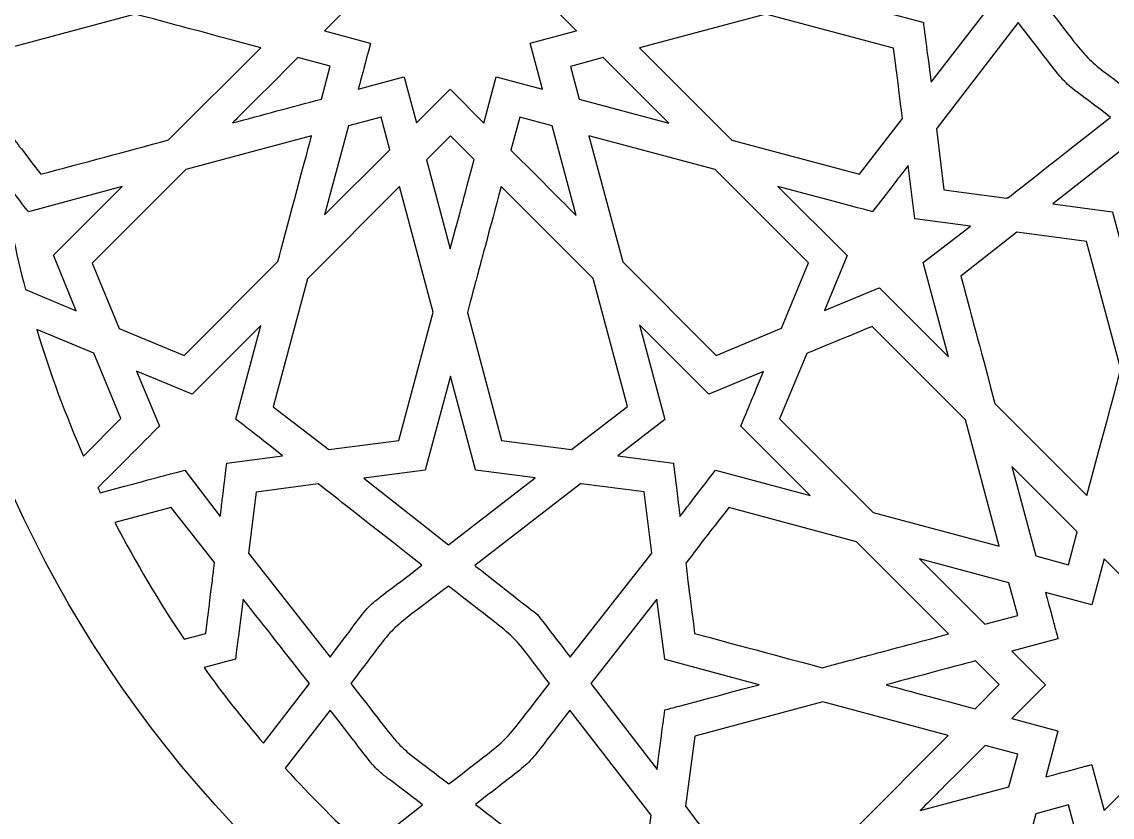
# Model space of a CAD drawing. Header units: millimetres. Extents: x -69 to 66, y -50 to 50.
# Drawn here: x -45.59 to -1.04, y -33.43 to -0.94 of the extents above; entities that cross this region are included whole.
import ezdxf

# ---------------------------------------------------------------- set-up
doc = ezdxf.new("R2010")
doc.units = ezdxf.units.MM
doc.header["$MEASUREMENT"] = 0
doc.layers.add('layer 1', color=7, linetype='Continuous')

msp = doc.modelspace()

# ---------------------------------------------------------------- linework, layer by layer
at = {"layer": 'layer 1', "color": 250}
for points, knots in [([(36.2073, 34.5736), (26.9399, 44.2997), (13.8345, 50.2377), (-0.556, 50.0789), (-0.556, 50.0789), (-47.7627, 49.5589), (-68.7847, -11.4053), (-29.581, -40.2291), (-29.581, -40.2291), (-20.2448, -47.092), (-8.8699, -50.487), (2.8152, -49.8401), (2.8152, -49.8401), (44.4592, -47.5316), (66.2213, 3.0847), (36.2073, 34.5736)], [0, 0, 0, 0, 0.2, 0.2, 0.2, 0.2, 0.4, 0.4, 0.4, 0.4, 0.6, 0.6, 0.6, 0.6, 1, 1, 1, 1]), ([(-31.8451, -3.6929), (-31.7687, -3.4085), (-31.833, -3.6481), (-31.3445, -1.826), (-31.3445, -1.826), (-31.3445, -1.826), (-31.3643, -1.8207), (-31.3643, -1.8207), (-31.3643, -1.8207), (-31.3643, -1.8207), (-31.3618, -1.8115), (-31.3618, -1.8115), (-31.3618, -1.8115), (-31.3618, -1.8115), (-31.362, -1.8115), (-31.362, -1.8115), (-31.362, -1.8115), (-31.362, -1.8115), (-31.3618, -1.8112), (-31.3618, -1.8112), (-31.3618, -1.8112), (-31.3618, -1.8112), (-33.2247, -1.3123), (-33.2247, -1.3123), (-33.2247, -1.3123), (-31.937, -0.025), (-32.237, -0.3249), (-31.8505, 0.0617), (-31.8505, 0.0617), (-31.8505, 0.0617), (-33.2322, 1.4436), (-33.2322, 1.4436), (-33.2322, 1.4436), (-33.2322, 1.4436), (-31.3445, 1.9495), (-31.3445, 1.9495), (-31.3445, 1.9495), (-31.3445, 1.9495), (-31.8505, 3.8372), (-31.8505, 3.8372), (-31.8505, 3.8372), (-31.8505, 3.8372), (-29.9626, 3.3316), (-29.9626, 3.3316), (-29.9626, 3.3316), (-29.9626, 3.3316), (-29.4575, 5.2169), (-29.4575, 5.2169), (-29.4575, 5.2169), (-29.4575, 5.2169), (-28.0925, 3.8516), (-28.0925, 3.8516), (-28.0925, 3.8516), (-28.0925, 3.8516), (-28.0921, 3.8516), (-28.0921, 3.8516), (-28.0921, 3.8516), (-28.0921, 3.8516), (-28.0907, 3.853), (-28.0907, 3.853), (-28.0907, 3.853), (-28.0907, 3.853), (-28.0755, 3.8372), (-28.0755, 3.8372), (-28.0755, 3.8372), (-28.0755, 3.8372), (-26.7036, 5.2088), (-26.7036, 5.2088), (-26.7036, 5.2088), (-26.585, 4.7646), (-26.6897, 5.1555), (-26.2045, 3.3458), (-26.2045, 3.3458), (-26.2045, 3.3458), (-26.1922, 3.3493), (-26.1922, 3.3493), (-26.1922, 3.3493), (-26.1922, 3.3493), (-26.1874, 3.3313), (-26.1874, 3.3313), (-26.1874, 3.3313), (-26.1874, 3.3313), (-24.3228, 3.8308), (-24.3228, 3.8308), (-24.3228, 3.8308), (-24.3228, 3.8308), (-24.823, 1.9639), (-24.823, 1.9639), (-24.823, 1.9639), (-24.823, 1.9639), (-24.8032, 1.9586), (-24.8032, 1.9586), (-24.8032, 1.9586), (-24.8032, 1.9586), (-24.8056, 1.9498), (-24.8056, 1.9498), (-24.8056, 1.9498), (-24.8056, 1.9498), (-22.9428, 1.4503), (-22.9428, 1.4503), (-22.9428, 1.4503), (-22.9428, 1.4503), (-24.317, 0.0762), (-24.317, 0.0762), (-24.317, 0.0762), (-24.317, 0.0762), (-24.317, 0.0759), (-24.317, 0.0759), (-24.317, 0.0759), (-24.317, 0.0759), (-22.9353, -1.3056), (-22.9353, -1.3056), (-22.9353, -1.3056), (-22.9353, -1.3056), (-22.9357, -1.3056), (-22.9357, -1.3056), (-22.9357, -1.3056), (-22.9357, -1.3056), (-22.9357, -1.3056), (-22.9357, -1.3056), (-22.9357, -1.3056), (-22.9357, -1.3056), (-24.823, -1.8112), (-24.823, -1.8112), (-24.823, -1.8112), (-24.823, -1.8112), (-24.317, -3.6989), (-24.317, -3.6989), (-24.317, -3.6989), (-24.317, -3.6989), (-26.2045, -3.193), (-26.2045, -3.193), (-26.2045, -3.193), (-26.2045, -3.193), (-26.71, -5.0786), (-26.71, -5.0786), (-26.71, -5.0786), (-26.71, -5.0786), (-28.0749, -3.7133), (-28.0749, -3.7133), (-28.0749, -3.7133), (-28.0749, -3.7133), (-28.0767, -3.7147), (-28.0767, -3.7147), (-28.0767, -3.7147), (-28.0767, -3.7147), (-28.0921, -3.6992), (-28.0921, -3.6992), (-28.0921, -3.6992), (-28.0921, -3.6992), (-29.4635, -5.0705), (-29.4635, -5.0705), (-29.4635, -5.0705), (-29.4635, -5.0705), (-29.963, -3.2078), (-29.963, -3.2078), (-29.963, -3.2078), (-29.963, -3.2078), (-29.9752, -3.2113), (-29.9752, -3.2113), (-29.9752, -3.2113), (-29.9752, -3.2113), (-29.98, -3.193), (-29.98, -3.193), (-29.98, -3.193), (-29.98, -3.193), (-31.8451, -3.6929), (-31.8451, -3.6929)], [0, 0, 0, 0, 0.0232558, 0.0232558, 0.0232558, 0.0232558, 0.0465116, 0.0465116, 0.0465116, 0.0465116, 0.0697674, 0.0697674, 0.0697674, 0.0697674, 0.0930233, 0.0930233, 0.0930233, 0.0930233, 0.1162791, 0.1162791, 0.1162791, 0.1162791, 0.1395349, 0.1395349, 0.1395349, 0.1395349, 0.1627907, 0.1627907, 0.1627907, 0.1627907, 0.1860465, 0.1860465, 0.1860465, 0.1860465, 0.2093023, 0.2093023, 0.2093023, 0.2093023, 0.2325581, 0.2325581, 0.2325581, 0.2325581, 0.255814, 0.255814, 0.255814, 0.255814, 0.2790698, 0.2790698, 0.2790698, 0.2790698, 0.3023256, 0.3023256, 0.3023256, 0.3023256, 0.3255814, 0.3255814, 0.3255814, 0.3255814, 0.3488372, 0.3488372, 0.3488372, 0.3488372, 0.372093, 0.372093, 0.372093, 0.372093, 0.3953488, 0.3953488, 0.3953488, 0.3953488, 0.4186047, 0.4186047, 0.4186047, 0.4186047, 0.4418605, 0.4418605, 0.4418605, 0.4418605, 0.4651163, 0.4651163, 0.4651163, 0.4651163, 0.4883721, 0.4883721, 0.4883721, 0.4883721, 0.5116279, 0.5116279, 0.5116279, 0.5116279, 0.5348837, 0.5348837, 0.5348837, 0.5348837, 0.5581395, 0.5581395, 0.5581395, 0.5581395, 0.5813953, 0.5813953, 0.5813953, 0.5813953, 0.6046512, 0.6046512, 0.6046512, 0.6046512, 0.627907, 0.627907, 0.627907, 0.627907, 0.6511628, 0.6511628, 0.6511628, 0.6511628, 0.6744186, 0.6744186, 0.6744186, 0.6744186, 0.6976744, 0.6976744, 0.6976744, 0.6976744, 0.7209302, 0.7209302, 0.7209302, 0.7209302, 0.744186, 0.744186, 0.744186, 0.744186, 0.7674419, 0.7674419, 0.7674419, 0.7674419, 0.7906977, 0.7906977, 0.7906977, 0.7906977, 0.8139535, 0.8139535, 0.8139535, 0.8139535, 0.8372093, 0.8372093, 0.8372093, 0.8372093, 0.8604651, 0.8604651, 0.8604651, 0.8604651, 0.8837209, 0.8837209, 0.8837209, 0.8837209, 0.9069767, 0.9069767, 0.9069767, 0.9069767, 0.9302326, 0.9302326, 0.9302326, 0.9302326, 0.9534884, 0.9534884, 0.9534884, 0.9534884, 1, 1, 1, 1]), ([(4.0718, 0.1087), (1.8538, -2.7157), (2.7901, -1.7791), (-0.0342, -3.9973), (-0.0342, -3.9973), (-0.0342, -3.9973), (-0.0349, -3.997), (-0.0349, -3.997), (-0.0349, -3.997), (-0.0349, -3.997), (-0.0349, -3.9973), (-0.0349, -3.9973), (-0.0349, -3.9973), (-2.4963, -2.0966), (-1.5801, -3.0328), (-4.0467, 0.1087), (-4.0467, 0.1087), (-1.9311, 2.8487), (-2.8406, 1.941), (-0.0589, 4.0887), (-0.0589, 4.0887), (3.1888, 1.5388), (2.292, 2.4134), (4.0718, 0.1087)], [0, 0, 0, 0, 0.1428571, 0.1428571, 0.1428571, 0.1428571, 0.2857143, 0.2857143, 0.2857143, 0.2857143, 0.4285714, 0.4285714, 0.4285714, 0.4285714, 0.5714286, 0.5714286, 0.5714286, 0.5714286, 0.7142857, 0.7142857, 0.7142857, 0.7142857, 1, 1, 1, 1]), ([(-12.6086, 0.0667), (-10.2549, 0.6974), (-11.2843, 0.4216), (-8.7577, 1.0986), (-8.7577, 1.0986), (-8.6868, 1.6743), (-8.7429, 1.2386), (-8.4388, 3.55), (-8.4388, 3.55), (-8.4388, 3.55), (-5.7309, 0.1016), (-5.7309, 0.1016), (-5.7309, 0.1016), (-5.7309, 0.1016), (-8.4409, -3.4082), (-8.4409, -3.4082), (-8.4409, -3.4082), (-8.745, -1.1007), (-8.6886, -1.5367), (-8.7577, -0.9747), (-8.7577, -0.9747), (-8.7577, -0.9747), (-8.7775, -0.9694), (-8.7775, -0.9694), (-8.7775, -0.9694), (-8.7775, -0.9694), (-8.7785, -0.9595), (-8.7785, -0.9595), (-8.7785, -0.9595), (-8.7785, -0.9595), (-12.6086, 0.0667), (-12.6086, 0.0667)], [0, 0, 0, 0, 0.1111111, 0.1111111, 0.1111111, 0.1111111, 0.2222222, 0.2222222, 0.2222222, 0.2222222, 0.3333333, 0.3333333, 0.3333333, 0.3333333, 0.4444444, 0.4444444, 0.4444444, 0.4444444, 0.5555556, 0.5555556, 0.5555556, 0.5555556, 0.6666667, 0.6666667, 0.6666667, 0.6666667, 0.7777778, 0.7777778, 0.7777778, 0.7777778, 1, 1, 1, 1]), ([(-40.9566, -0.6262), (-38.5676, -1.2661), (-39.6435, -0.9779), (-35.8244, -2.0013), (-35.8244, -2.0013), (-35.8244, -2.0013), (-39.5917, -5.769), (-39.5917, -5.769), (-39.5917, -5.769), (-41.3465, -6.2389), (-43.0571, -6.6975), (-44.8131, -7.1677), (-44.8131, -7.1677), (-45.9652, -5.6755), (-45.565, -6.1951), (-46.5647, -4.8923), (-46.5647, -4.8923), (-46.5647, -4.8923), (-46.1877, -2.0278), (-46.1877, -2.0278), (-46.1877, -2.0278), (-46.1877, -2.0278), (-40.9566, -0.6262), (-40.9566, -0.6262)], [0, 0, 0, 0, 0.1428571, 0.1428571, 0.1428571, 0.1428571, 0.2857143, 0.2857143, 0.2857143, 0.2857143, 0.4285714, 0.4285714, 0.4285714, 0.4285714, 0.5714286, 0.5714286, 0.5714286, 0.5714286, 0.7142857, 0.7142857, 0.7142857, 0.7142857, 1, 1, 1, 1]), ([(-15.1938, -0.6262), (-15.1938, -0.6262), (-9.9787, -2.0235), (-9.9787, -2.0235), (-9.9787, -2.0235), (-9.767, -3.6322), (-9.8503, -2.9778), (-9.6143, -4.893), (-9.6143, -4.893), (-9.6143, -4.893), (-11.3619, -7.1706), (-11.3619, -7.1706), (-11.3619, -7.1706), (-11.3619, -7.1706), (-16.589, -5.77), (-16.589, -5.77), (-16.589, -5.77), (-16.589, -5.77), (-20.3513, -2.0077), (-20.3513, -2.0077), (-20.3513, -2.0077), (-20.3513, -2.0077), (-15.1938, -0.6262), (-15.1938, -0.6262)], [0, 0, 0, 0, 0.1428571, 0.1428571, 0.1428571, 0.1428571, 0.2857143, 0.2857143, 0.2857143, 0.2857143, 0.4285714, 0.4285714, 0.4285714, 0.4285714, 0.5714286, 0.5714286, 0.5714286, 0.5714286, 0.7142857, 0.7142857, 0.7142857, 0.7142857, 1, 1, 1, 1]), ([(-7.9177, -7.8038), (-7.9177, -7.8038), (-8.224, -5.3146), (-8.224, -5.3146), (-8.224, -5.3146), (-8.224, -5.3146), (-8.1943, -5.279), (-8.1943, -5.279), (-8.1943, -5.279), (-8.1943, -5.279), (-8.1964, -5.2659), (-8.1964, -5.2659), (-8.1964, -5.2659), (-8.1964, -5.2659), (-4.8846, -0.9761), (-4.8846, -0.9761), (-4.8846, -0.9761), (-2.4493, -4.0778), (-3.5303, -2.9767), (-1.1127, -4.8436), (-1.1127, -4.8436), (-1.7667, -5.3573), (-4.759, -7.7071), (-5.3051, -8.1358), (-5.3051, -8.1358), (-5.3054, -8.1358), (-5.3308, -8.1322), (-5.3308, -8.1322), (-5.3308, -8.1322), (-5.3308, -8.1322), (-5.3442, -8.1425), (-5.3442, -8.1425), (-5.3442, -8.1425), (-5.3442, -8.1425), (-7.9177, -7.8038), (-7.9177, -7.8038)], [0, 0, 0, 0, 0.1, 0.1, 0.1, 0.1, 0.2, 0.2, 0.2, 0.2, 0.3, 0.3, 0.3, 0.3, 0.4, 0.4, 0.4, 0.4, 0.5, 0.5, 0.5, 0.5, 0.6, 0.6, 0.6, 0.6, 0.7, 0.7, 0.7, 0.7, 0.8, 0.8, 0.8, 0.8, 1, 1, 1, 1]), ([(-34.3169, -2.4049), (-34.3169, -2.4049), (-32.9917, -2.7601), (-32.9917, -2.7601), (-32.9917, -2.7601), (-32.9917, -2.7601), (-33.3496, -4.0964), (-33.3496, -4.0964), (-33.3496, -4.0964), (-34.595, -4.4302), (-35.736, -4.7357), (-36.9817, -5.0698), (-36.9817, -5.0698), (-36.5387, -4.626), (-37.0275, -5.1149), (-34.3169, -2.4049)], [0, 0, 0, 0, 0.2, 0.2, 0.2, 0.2, 0.4, 0.4, 0.4, 0.4, 0.6, 0.6, 0.6, 0.6, 1, 1, 1, 1]), ([(-23.1783, -2.7654), (-23.1783, -2.7654), (-21.8357, -2.4056), (-21.8357, -2.4056), (-21.8357, -2.4056), (-21.8357, -2.4056), (-19.16, -5.0807), (-19.16, -5.0807), (-19.16, -5.0807), (-19.16, -5.0807), (-22.8209, -4.1003), (-22.8209, -4.1003), (-22.8209, -4.1003), (-22.8209, -4.1003), (-23.1783, -2.7654), (-23.1783, -2.7654)], [0, 0, 0, 0, 0.2, 0.2, 0.2, 0.2, 0.4, 0.4, 0.4, 0.4, 0.6, 0.6, 0.6, 0.6, 1, 1, 1, 1]), ([(-30.5591, -6.1658), (-30.5591, -6.1658), (-33.2206, -8.8272), (-33.2206, -8.8272), (-33.2206, -8.8272), (-33.2206, -8.8272), (-32.2476, -5.1954), (-32.2476, -5.1954), (-32.2476, -5.1954), (-32.2476, -5.1954), (-30.9146, -4.8383), (-30.9146, -4.8383), (-30.9146, -4.8383), (-30.9146, -4.8383), (-30.5591, -6.1658), (-30.5591, -6.1658)], [0, 0, 0, 0, 0.2, 0.2, 0.2, 0.2, 0.4, 0.4, 0.4, 0.4, 0.6, 0.6, 0.6, 0.6, 1, 1, 1, 1]), ([(-22.9363, -8.8522), (-24.0742, -7.7145), (-23.4976, -8.291), (-25.6084, -6.18), (-25.6084, -6.18), (-25.6084, -6.18), (-25.2479, -4.8348), (-25.2479, -4.8348), (-25.2479, -4.8348), (-25.2479, -4.8348), (-23.9174, -5.1915), (-23.9174, -5.1915), (-23.9174, -5.1915), (-23.9174, -5.1915), (-22.9363, -8.8522), (-22.9363, -8.8522)], [0, 0, 0, 0, 0.2, 0.2, 0.2, 0.2, 0.4, 0.4, 0.4, 0.4, 0.6, 0.6, 0.6, 0.6, 1, 1, 1, 1]), ([(-38.8869, -6.9741), (-38.8869, -6.9741), (-33.7522, -5.5986), (-33.7522, -5.5986), (-33.7522, -5.5986), (-34.056, -6.7324), (-34.8222, -9.5917), (-35.1287, -10.735), (-35.1287, -10.735), (-35.1287, -10.735), (-38.9582, -14.5648), (-38.9582, -14.5648), (-38.9582, -14.5648), (-38.9582, -14.5648), (-41.6143, -13.4648), (-41.6143, -13.4648), (-41.6143, -13.4648), (-41.6143, -13.4648), (-42.7163, -10.8038), (-42.7163, -10.8038), (-42.7163, -10.8038), (-42.7163, -10.8038), (-38.8869, -6.9741), (-38.8869, -6.9741)], [0, 0, 0, 0, 0.1428571, 0.1428571, 0.1428571, 0.1428571, 0.2857143, 0.2857143, 0.2857143, 0.2857143, 0.4285714, 0.4285714, 0.4285714, 0.4285714, 0.5714286, 0.5714286, 0.5714286, 0.5714286, 0.7142857, 0.7142857, 0.7142857, 0.7142857, 1, 1, 1, 1]), ([(-28.0767, -5.5936), (-28.0767, -5.5936), (-27.1077, -6.5627), (-27.1077, -6.5627), (-27.1077, -6.5627), (-27.6662, -8.6476), (-27.4417, -7.8098), (-28.0858, -10.2133), (-28.0858, -10.2133), (-28.0858, -10.2133), (-29.0598, -6.5772), (-29.0598, -6.5772), (-29.0598, -6.5772), (-29.0598, -6.5772), (-28.0767, -5.5936), (-28.0767, -5.5936)], [0, 0, 0, 0, 0.2, 0.2, 0.2, 0.2, 0.4, 0.4, 0.4, 0.4, 0.6, 0.6, 0.6, 0.6, 1, 1, 1, 1]), ([(-17.2677, -6.9734), (-17.2677, -6.9734), (-13.4514, -10.7893), (-13.4514, -10.7893), (-13.4514, -10.7893), (-13.4514, -10.7893), (-14.557, -13.4588), (-14.557, -13.4588), (-14.557, -13.4588), (-14.557, -13.4588), (-17.2245, -14.5637), (-17.2245, -14.5637), (-17.2245, -14.5637), (-17.2245, -14.5637), (-21.0391, -10.7495), (-21.0391, -10.7495), (-21.0391, -10.7495), (-21.0391, -10.7495), (-22.4208, -5.5926), (-22.4208, -5.5926), (-22.4208, -5.5926), (-22.4208, -5.5926), (-17.2677, -6.9734), (-17.2677, -6.9734)], [0, 0, 0, 0, 0.1428571, 0.1428571, 0.1428571, 0.1428571, 0.2857143, 0.2857143, 0.2857143, 0.2857143, 0.4285714, 0.4285714, 0.4285714, 0.4285714, 0.5714286, 0.5714286, 0.5714286, 0.5714286, 0.7142857, 0.7142857, 0.7142857, 0.7142857, 1, 1, 1, 1]), ([(-0.0275, -5.6811), (-0.0275, -5.6811), (3.4639, -8.3771), (3.4639, -8.3771), (3.4639, -8.3771), (3.2191, -8.4095), (1.2594, -8.6674), (1.0308, -8.6974), (1.0308, -8.6974), (1.0308, -8.6974), (0.0018, -12.5381), (0.0018, -12.5381), (0.0018, -12.5381), (0.0018, -12.5381), (-1.0234, -8.7118), (-1.0234, -8.7118), (-1.0234, -8.7118), (-1.0234, -8.7118), (-1.0372, -8.7097), (-1.0372, -8.7097), (-1.0372, -8.7097), (-1.0372, -8.7097), (-1.0407, -8.697), (-1.0407, -8.697), (-1.0407, -8.697), (-1.0407, -8.697), (-3.4625, -8.3785), (-3.4625, -8.3785), (-3.4625, -8.3785), (-3.4625, -8.3785), (-0.0275, -5.6811), (-0.0275, -5.6811)], [0, 0, 0, 0, 0.1111111, 0.1111111, 0.1111111, 0.1111111, 0.2222222, 0.2222222, 0.2222222, 0.2222222, 0.3333333, 0.3333333, 0.3333333, 0.3333333, 0.4444444, 0.4444444, 0.4444444, 0.4444444, 0.5555556, 0.5555556, 0.5555556, 0.5555556, 0.6666667, 0.6666667, 0.6666667, 0.6666667, 0.7777778, 0.7777778, 0.7777778, 0.7777778, 1, 1, 1, 1]), ([(-7.7297, -14.629), (-7.7297, -14.629), (-10.5414, -11.817), (-10.5414, -11.817), (-10.5414, -11.817), (-10.5414, -11.817), (-10.5435, -11.818), (-10.5435, -11.818), (-10.5435, -11.818), (-10.5435, -11.818), (-10.5586, -11.8029), (-10.5586, -11.8029), (-10.5586, -11.8029), (-10.5586, -11.8029), (-12.7931, -12.7286), (-12.7931, -12.7286), (-12.7931, -12.7286), (-12.7931, -12.7286), (-11.8667, -10.492), (-11.8667, -10.492), (-11.8667, -10.492), (-11.8667, -10.492), (-14.6967, -7.662), (-14.6967, -7.662), (-14.6967, -7.662), (-14.6967, -7.662), (-12.2347, -8.322), (-12.2347, -8.322), (-12.2347, -8.322), (-12.2347, -8.322), (-12.2375, -8.3255), (-12.2375, -8.3255), (-12.2375, -8.3255), (-10.8945, -8.679), (-10.8313, -8.6977), (-10.8313, -8.6977), (-10.8313, -8.6977), (-10.8313, -8.6977), (-10.8303, -8.696), (-10.8303, -8.696), (-10.8303, -8.696), (-10.8303, -8.696), (-10.8296, -8.696), (-10.8296, -8.696), (-10.8296, -8.696), (-9.5814, -7.069), (-9.9279, -7.5205), (-9.3793, -6.8058), (-9.3793, -6.8058), (-9.3793, -6.8058), (-9.1108, -8.9863), (-9.1108, -8.9863), (-9.1108, -8.9863), (-9.1108, -8.9863), (-6.8351, -9.2862), (-6.8351, -9.2862), (-6.8351, -9.2862), (-6.8351, -9.2862), (-8.7644, -10.7668), (-8.7644, -10.7668), (-8.7644, -10.7668), (-8.7644, -10.7668), (-7.7297, -14.629), (-7.7297, -14.629)], [0, 0, 0, 0, 0.0588235, 0.0588235, 0.0588235, 0.0588235, 0.1176471, 0.1176471, 0.1176471, 0.1176471, 0.1764706, 0.1764706, 0.1764706, 0.1764706, 0.2352941, 0.2352941, 0.2352941, 0.2352941, 0.2941176, 0.2941176, 0.2941176, 0.2941176, 0.3529412, 0.3529412, 0.3529412, 0.3529412, 0.4117647, 0.4117647, 0.4117647, 0.4117647, 0.4705882, 0.4705882, 0.4705882, 0.4705882, 0.5294118, 0.5294118, 0.5294118, 0.5294118, 0.5882353, 0.5882353, 0.5882353, 0.5882353, 0.6470588, 0.6470588, 0.6470588, 0.6470588, 0.7058824, 0.7058824, 0.7058824, 0.7058824, 0.7647059, 0.7647059, 0.7647059, 0.7647059, 0.8235294, 0.8235294, 0.8235294, 0.8235294, 0.8823529, 0.8823529, 0.8823529, 0.8823529, 1, 1, 1, 1]), ([(-43.3638, -12.7399), (-43.3638, -12.7399), (-45.4399, -11.8801), (-45.4399, -11.8801), (-45.4399, -11.8801), (-45.8354, -10.3784), (-46.1584, -8.8477), (-46.4047, -7.2916), (-46.4047, -7.2916), (-46.4023, -7.2947), (-45.3391, -8.6801), (-45.3366, -8.6833), (-45.3366, -8.6833), (-45.3366, -8.6833), (-45.3315, -8.6822), (-45.3315, -8.6822), (-45.3315, -8.6822), (-45.3315, -8.6822), (-45.3195, -8.6977), (-45.3195, -8.6977), (-45.3195, -8.6977), (-45.3195, -8.6977), (-41.4966, -7.6736), (-41.4966, -7.6736), (-41.4966, -7.6736), (-41.4966, -7.6736), (-44.3005, -10.4775), (-44.3005, -10.4775), (-44.3005, -10.4775), (-44.3005, -10.4775), (-43.3638, -12.7399), (-43.3638, -12.7399)], [0, 0, 0, 0, 0.1111111, 0.1111111, 0.1111111, 0.1111111, 0.2222222, 0.2222222, 0.2222222, 0.2222222, 0.3333333, 0.3333333, 0.3333333, 0.3333333, 0.4444444, 0.4444444, 0.4444444, 0.4444444, 0.5555556, 0.5555556, 0.5555556, 0.5555556, 0.6666667, 0.6666667, 0.6666667, 0.6666667, 0.7777778, 0.7777778, 0.7777778, 0.7777778, 1, 1, 1, 1]), ([(-30.1553, -7.6729), (-30.1553, -7.6729), (-28.78, -12.8048), (-28.78, -12.8048), (-28.78, -12.8048), (-28.78, -12.8048), (-30.1819, -18.0358), (-30.1819, -18.0358), (-30.1819, -18.0358), (-30.1819, -18.0358), (-33.0466, -18.4136), (-33.0466, -18.4136), (-33.0466, -18.4136), (-33.0466, -18.4136), (-35.3215, -16.6677), (-35.3215, -16.6677), (-35.3215, -16.6677), (-35.3215, -16.6677), (-33.9203, -11.437), (-33.9203, -11.437), (-33.9203, -11.437), (-33.9203, -11.437), (-30.1553, -7.6729), (-30.1553, -7.6729)], [0, 0, 0, 0, 0.1428571, 0.1428571, 0.1428571, 0.1428571, 0.2857143, 0.2857143, 0.2857143, 0.2857143, 0.4285714, 0.4285714, 0.4285714, 0.4285714, 0.5714286, 0.5714286, 0.5714286, 0.5714286, 0.7142857, 0.7142857, 0.7142857, 0.7142857, 1, 1, 1, 1]), ([(-26.0061, -7.6644), (-26.0061, -7.6644), (-22.2473, -11.4229), (-22.2473, -11.4229), (-22.2473, -11.4229), (-22.2473, -11.4229), (-20.8459, -16.6539), (-20.8459, -16.6539), (-20.8459, -16.6539), (-20.8459, -16.6539), (-23.1378, -18.4132), (-23.1378, -18.4132), (-23.1378, -18.4132), (-23.1378, -18.4132), (-25.9893, -18.0376), (-25.9893, -18.0376), (-25.9893, -18.0376), (-25.9893, -18.0376), (-27.3874, -12.8196), (-27.3874, -12.8196), (-27.3874, -12.8196), (-26.7053, -10.2743), (-27.051, -11.5644), (-26.0061, -7.6644)], [0, 0, 0, 0, 0.1428571, 0.1428571, 0.1428571, 0.1428571, 0.2857143, 0.2857143, 0.2857143, 0.2857143, 0.4285714, 0.4285714, 0.4285714, 0.4285714, 0.5714286, 0.5714286, 0.5714286, 0.5714286, 0.7142857, 0.7142857, 0.7142857, 0.7142857, 1, 1, 1, 1]), ([(-5.8321, -16.5265), (-6.8492, -12.7325), (-6.5405, -13.885), (-7.2242, -11.3323), (-7.2242, -11.3323), (-7.2242, -11.3323), (-4.9375, -9.5366), (-4.9375, -9.5366), (-4.9375, -9.5366), (-4.9375, -9.5366), (-2.0909, -9.9113), (-2.0909, -9.9113), (-2.0909, -9.9113), (-2.0909, -9.9113), (-0.6929, -15.1299), (-0.6929, -15.1299), (-0.6929, -15.1299), (-0.816, -15.5914), (-0.599, -14.781), (-2.074, -20.2851), (-2.074, -20.2851), (-2.074, -20.2851), (-5.8321, -16.5265), (-5.8321, -16.5265)], [0, 0, 0, 0, 0.1428571, 0.1428571, 0.1428571, 0.1428571, 0.2857143, 0.2857143, 0.2857143, 0.2857143, 0.4285714, 0.4285714, 0.4285714, 0.4285714, 0.5714286, 0.5714286, 0.5714286, 0.5714286, 0.7142857, 0.7142857, 0.7142857, 0.7142857, 1, 1, 1, 1]), ([(-40.905, -15.204), (-40.905, -15.204), (-38.6295, -16.1466), (-38.6295, -16.1466), (-38.6295, -16.1466), (-38.6295, -16.1466), (-35.8279, -13.3452), (-35.8279, -13.3452), (-35.8279, -13.3452), (-35.8279, -13.3452), (-36.8523, -17.1679), (-36.8523, -17.1679), (-36.8523, -17.1679), (-36.8523, -17.1679), (-36.8348, -17.1814), (-36.8348, -17.1814), (-36.8348, -17.1814), (-36.8348, -17.1814), (-36.8351, -17.1824), (-36.8351, -17.1824), (-36.8351, -17.1824), (-36.3028, -17.5909), (-36.6817, -17.2956), (-34.9403, -18.663), (-34.9403, -18.663), (-34.9403, -18.663), (-37.2157, -18.9625), (-37.2157, -18.9625), (-37.2157, -18.9625), (-37.4346, -20.7438), (-37.376, -20.2682), (-37.4839, -21.1438), (-37.4839, -21.1438), (-37.4839, -21.1438), (-38.9355, -19.2515), (-38.9355, -19.2515), (-38.9355, -19.2515), (-38.9355, -19.2515), (-38.9358, -19.2515), (-38.9358, -19.2515), (-38.9358, -19.2515), (-38.9358, -19.2515), (-38.9358, -19.2515), (-38.9358, -19.2515), (-38.9358, -19.2515), (-40.0498, -19.55), (-39.292, -19.3471), (-42.3883, -20.1764), (-42.3883, -20.1764), (-42.421, -20.1083), (-42.4521, -20.0391), (-42.4846, -19.9704), (-42.4846, -19.9704), (-41.9504, -19.4367), (-40.5871, -18.0731), (-39.9712, -17.4575), (-39.9712, -17.4575), (-39.9712, -17.4575), (-40.905, -15.204), (-40.905, -15.204)], [0, 0, 0, 0, 0.0625, 0.0625, 0.0625, 0.0625, 0.125, 0.125, 0.125, 0.125, 0.1875, 0.1875, 0.1875, 0.1875, 0.25, 0.25, 0.25, 0.25, 0.3125, 0.3125, 0.3125, 0.3125, 0.375, 0.375, 0.375, 0.375, 0.4375, 0.4375, 0.4375, 0.4375, 0.5, 0.5, 0.5, 0.5, 0.5625, 0.5625, 0.5625, 0.5625, 0.625, 0.625, 0.625, 0.625, 0.6875, 0.6875, 0.6875, 0.6875, 0.75, 0.75, 0.75, 0.75, 0.8125, 0.8125, 0.8125, 0.8125, 0.875, 0.875, 0.875, 0.875, 1, 1, 1, 1]), ([(-19.3155, -17.1821), (-19.3155, -17.1821), (-20.3502, -13.3205), (-20.3502, -13.3205), (-20.3502, -13.3205), (-20.3502, -13.3205), (-17.5384, -16.1321), (-17.5384, -16.1321), (-17.5384, -16.1321), (-17.5384, -16.1321), (-17.5361, -16.1312), (-17.5361, -16.1312), (-17.5361, -16.1312), (-17.5361, -16.1312), (-17.5213, -16.1463), (-17.5213, -16.1463), (-17.5213, -16.1463), (-17.5213, -16.1463), (-15.2866, -15.2206), (-15.2866, -15.2206), (-15.2866, -15.2206), (-15.9308, -16.7757), (-15.724, -16.2764), (-16.213, -17.4573), (-16.213, -17.4573), (-16.213, -17.4573), (-16.213, -17.4575), (-16.213, -17.4575), (-16.213, -17.4575), (-16.213, -17.4575), (-13.3833, -20.2872), (-13.3833, -20.2872), (-13.3833, -20.2872), (-13.3833, -20.2872), (-17.249, -19.2515), (-17.249, -19.2515), (-17.249, -19.2515), (-17.4592, -19.5262), (-18.4897, -20.8682), (-18.7011, -21.1438), (-18.7011, -21.1438), (-18.7237, -20.9564), (-18.946, -19.1495), (-18.9688, -18.9625), (-18.9688, -18.9625), (-18.9688, -18.9625), (-21.2447, -18.6624), (-21.2447, -18.6624), (-21.2447, -18.6624), (-21.2447, -18.6624), (-19.3155, -17.1821), (-19.3155, -17.1821)], [0, 0, 0, 0, 0.0714286, 0.0714286, 0.0714286, 0.0714286, 0.1428571, 0.1428571, 0.1428571, 0.1428571, 0.2142857, 0.2142857, 0.2142857, 0.2142857, 0.2857143, 0.2857143, 0.2857143, 0.2857143, 0.3571429, 0.3571429, 0.3571429, 0.3571429, 0.4285714, 0.4285714, 0.4285714, 0.4285714, 0.5, 0.5, 0.5, 0.5, 0.5714286, 0.5714286, 0.5714286, 0.5714286, 0.6428571, 0.6428571, 0.6428571, 0.6428571, 0.7142857, 0.7142857, 0.7142857, 0.7142857, 0.7857143, 0.7857143, 0.7857143, 0.7857143, 0.8571429, 0.8571429, 0.8571429, 0.8571429, 1, 1, 1, 1]), ([(-44.9778, -13.51), (-44.9778, -13.51), (-42.6451, -14.4762), (-42.6451, -14.4762), (-42.6451, -14.4762), (-42.6451, -14.4762), (-41.539, -17.1457), (-41.539, -17.1457), (-41.539, -17.1457), (-41.539, -17.1457), (-43.0722, -18.6789), (-43.0722, -18.6789), (-43.0722, -18.6789), (-43.8044, -17.0043), (-44.442, -15.2791), (-44.9778, -13.51)], [0, 0, 0, 0, 0.2, 0.2, 0.2, 0.2, 0.4, 0.4, 0.4, 0.4, 0.6, 0.6, 0.6, 0.6, 1, 1, 1, 1]), ([(-13.523, -14.4903), (-13.1315, -14.3281), (-11.2406, -13.5452), (-10.8557, -13.3854), (-10.8557, -13.3854), (-10.8557, -13.3854), (-7.0411, -17.1997), (-7.0411, -17.1997), (-7.0411, -17.1997), (-7.0411, -17.1997), (-5.6589, -22.3566), (-5.6589, -22.3566), (-5.6589, -22.3566), (-5.6589, -22.3566), (-10.813, -20.9758), (-10.813, -20.9758), (-10.813, -20.9758), (-10.813, -20.9758), (-14.6283, -17.1599), (-14.6283, -17.1599), (-14.6283, -17.1599), (-14.6283, -17.1599), (-13.523, -14.4903), (-13.523, -14.4903)], [0, 0, 0, 0, 0.1428571, 0.1428571, 0.1428571, 0.1428571, 0.2857143, 0.2857143, 0.2857143, 0.2857143, 0.4285714, 0.4285714, 0.4285714, 0.4285714, 0.5714286, 0.5714286, 0.5714286, 0.5714286, 0.7142857, 0.7142857, 0.7142857, 0.7142857, 1, 1, 1, 1]), ([(-29.1107, -19.2521), (-29.1107, -19.2521), (-28.0819, -15.4112), (-28.0819, -15.4112), (-28.0819, -15.4112), (-28.0819, -15.4112), (-27.0563, -19.2373), (-27.0563, -19.2373), (-27.0563, -19.2373), (-27.0563, -19.2373), (-27.0428, -19.2395), (-27.0428, -19.2395), (-27.0428, -19.2395), (-27.0428, -19.2395), (-27.0392, -19.2521), (-27.0392, -19.2521), (-27.0392, -19.2521), (-27.0392, -19.2521), (-24.6209, -19.5703), (-24.6209, -19.5703), (-24.6209, -19.5703), (-24.6209, -19.5703), (-28.1566, -22.3005), (-28.1566, -22.3005), (-28.1566, -22.3005), (-28.1566, -22.3005), (-31.6183, -19.5823), (-31.6183, -19.5823), (-31.6183, -19.5823), (-31.6183, -19.5823), (-29.1107, -19.2521), (-29.1107, -19.2521)], [0, 0, 0, 0, 0.1111111, 0.1111111, 0.1111111, 0.1111111, 0.2222222, 0.2222222, 0.2222222, 0.2222222, 0.3333333, 0.3333333, 0.3333333, 0.3333333, 0.4444444, 0.4444444, 0.4444444, 0.4444444, 0.5555556, 0.5555556, 0.5555556, 0.5555556, 0.6666667, 0.6666667, 0.6666667, 0.6666667, 0.7777778, 0.7777778, 0.7777778, 0.7777778, 1, 1, 1, 1]), ([(-5.1435, -19.0973), (-5.1435, -19.0973), (-2.4716, -21.7696), (-2.4716, -21.7696), (-2.4716, -21.7696), (-2.4716, -21.7696), (-2.8321, -23.1147), (-2.8321, -23.1147), (-2.8321, -23.1147), (-2.8321, -23.1147), (-4.1624, -22.7578), (-4.1624, -22.7578), (-4.1624, -22.7578), (-4.1624, -22.7578), (-5.1435, -19.0973), (-5.1435, -19.0973)], [0, 0, 0, 0, 0.2, 0.2, 0.2, 0.2, 0.4, 0.4, 0.4, 0.4, 0.6, 0.6, 0.6, 0.6, 1, 1, 1, 1]), ([(-36.3274, -22.6459), (-36.3274, -22.6459), (-36.3274, -22.6452), (-36.3274, -22.6452), (-36.3274, -22.6452), (-36.3274, -22.6452), (-36.3294, -22.6427), (-36.3294, -22.6427), (-36.3294, -22.6427), (-36.3294, -22.6427), (-36.0225, -20.1457), (-36.0225, -20.1457), (-36.0225, -20.1457), (-36.0225, -20.1457), (-33.4788, -19.8105), (-33.4788, -19.8105), (-33.4788, -19.8105), (-32.4415, -20.6251), (-32.9267, -20.2442), (-29.2416, -23.1379), (-29.2416, -23.1379), (-32.0063, -25.2727), (-30.8962, -24.1642), (-32.998, -26.8866), (-32.998, -26.8866), (-32.998, -26.8866), (-36.3274, -22.6459), (-36.3274, -22.6459)], [0, 0, 0, 0, 0.125, 0.125, 0.125, 0.125, 0.25, 0.25, 0.25, 0.25, 0.375, 0.375, 0.375, 0.375, 0.5, 0.5, 0.5, 0.5, 0.625, 0.625, 0.625, 0.625, 0.75, 0.75, 0.75, 0.75, 1, 1, 1, 1]), ([(-22.7631, -19.8148), (-22.7631, -19.8148), (-22.7485, -19.8166), (-22.7485, -19.8166), (-22.7485, -19.8166), (-22.7485, -19.8166), (-22.7356, -19.8064), (-22.7356, -19.8064), (-22.7356, -19.8064), (-22.7356, -19.8064), (-20.1626, -20.145), (-20.1626, -20.145), (-20.1626, -20.145), (-20.1626, -20.145), (-19.8552, -22.6438), (-19.8552, -22.6438), (-19.8552, -22.6438), (-19.8552, -22.6438), (-23.1869, -26.8866), (-23.1869, -26.8866), (-23.1869, -26.8866), (-23.2685, -26.7808), (-24.4487, -25.2537), (-24.5278, -25.147), (-24.5278, -25.147), (-24.6282, -25.0726), (-26.9806, -23.2241), (-27.0789, -23.1472), (-27.0789, -23.1472), (-27.0789, -23.1472), (-22.7631, -19.8148), (-22.7631, -19.8148)], [0, 0, 0, 0, 0.1111111, 0.1111111, 0.1111111, 0.1111111, 0.2222222, 0.2222222, 0.2222222, 0.2222222, 0.3333333, 0.3333333, 0.3333333, 0.3333333, 0.4444444, 0.4444444, 0.4444444, 0.4444444, 0.5555556, 0.5555556, 0.5555556, 0.5555556, 0.6666667, 0.6666667, 0.6666667, 0.6666667, 0.7777778, 0.7777778, 0.7777778, 0.7777778, 1, 1, 1, 1]), ([(-39.4867, -20.7748), (-39.4867, -20.7748), (-37.7159, -23.0303), (-37.7159, -23.0303), (-37.7159, -23.0303), (-37.8114, -23.8082), (-37.7406, -23.2322), (-38.0716, -25.9228), (-38.0716, -25.9228), (-38.0716, -25.9228), (-38.9563, -26.1598), (-38.9563, -26.1598), (-38.9563, -26.1598), (-39.989, -24.6316), (-40.9334, -23.0389), (-41.7841, -21.3903), (-41.7841, -21.3903), (-41.7841, -21.3903), (-39.4867, -20.7748), (-39.4867, -20.7748)], [0, 0, 0, 0, 0.1666667, 0.1666667, 0.1666667, 0.1666667, 0.3333333, 0.3333333, 0.3333333, 0.3333333, 0.5, 0.5, 0.5, 0.5, 0.6666667, 0.6666667, 0.6666667, 0.6666667, 1, 1, 1, 1]), ([(-16.7045, -20.7829), (-16.7045, -20.7829), (-11.4907, -22.1798), (-11.4907, -22.1798), (-11.4907, -22.1798), (-11.4907, -22.1798), (-7.729, -25.9416), (-7.729, -25.9416), (-7.729, -25.9416), (-11.9412, -27.0705), (-10.6902, -26.7353), (-12.8859, -27.3237), (-12.8859, -27.3237), (-15.3199, -26.6714), (-14.8089, -26.8084), (-18.1012, -25.926), (-18.1012, -25.926), (-18.3144, -24.306), (-18.2313, -24.9608), (-18.4657, -23.0565), (-18.4657, -23.0565), (-17.2168, -21.4292), (-17.5898, -21.9102), (-16.7045, -20.7829)], [0, 0, 0, 0, 0.1428571, 0.1428571, 0.1428571, 0.1428571, 0.2857143, 0.2857143, 0.2857143, 0.2857143, 0.4285714, 0.4285714, 0.4285714, 0.4285714, 0.5714286, 0.5714286, 0.5714286, 0.5714286, 0.7142857, 0.7142857, 0.7142857, 0.7142857, 1, 1, 1, 1]), ([(-6.2445, -25.5439), (-6.2445, -25.5439), (-8.92, -22.8688), (-8.92, -22.8688), (-8.92, -22.8688), (-8.92, -22.8688), (-5.2589, -23.8496), (-5.2589, -23.8496), (-5.2589, -23.8496), (-5.2589, -23.8496), (-4.9015, -25.1841), (-4.9015, -25.1841), (-4.9015, -25.1841), (-4.9015, -25.1841), (-6.2445, -25.5439), (-6.2445, -25.5439)], [0, 0, 0, 0, 0.2, 0.2, 0.2, 0.2, 0.4, 0.4, 0.4, 0.4, 0.6, 0.6, 0.6, 0.6, 1, 1, 1, 1]), ([(-3.7571, -31.7803), (-3.7571, -31.7803), (-3.2568, -29.9135), (-3.2568, -29.9135), (-3.2568, -29.9135), (-3.2568, -29.9135), (-3.2766, -29.9081), (-3.2766, -29.9081), (-3.2766, -29.9081), (-3.2766, -29.9081), (-3.2741, -29.8993), (-3.2741, -29.8993), (-3.2741, -29.8993), (-3.2741, -29.8993), (-3.2741, -29.899), (-3.2741, -29.899), (-3.2741, -29.899), (-3.2741, -29.899), (-5.1368, -29.3998), (-5.1368, -29.3998), (-5.1368, -29.3998), (-5.1368, -29.3998), (-3.7627, -28.0254), (-3.7627, -28.0254), (-3.7627, -28.0254), (-3.7627, -28.0254), (-5.1446, -26.644), (-5.1446, -26.644), (-5.1446, -26.644), (-5.1446, -26.644), (-3.2568, -26.1381), (-3.2568, -26.1381), (-3.2568, -26.1381), (-3.4886, -25.2729), (-3.3782, -25.6854), (-3.7627, -24.2503), (-3.7627, -24.2503), (-3.7627, -24.2503), (-1.875, -24.7558), (-1.875, -24.7558), (-1.875, -24.7558), (-1.875, -24.7558), (-1.3698, -22.8709), (-1.3698, -22.8709), (-1.3698, -22.8709), (-1.3698, -22.8709), (-0.0049, -24.2363), (-0.0049, -24.2363), (-0.0049, -24.2363), (-0.0049, -24.2363), (-0.0035, -24.2345), (-0.0035, -24.2345), (-0.0035, -24.2345), (-0.0035, -24.2345), (0.0123, -24.2503), (0.0123, -24.2503), (0.0123, -24.2503), (0.0123, -24.2503), (1.3836, -22.879), (1.3836, -22.879), (1.3836, -22.879), (1.3836, -22.879), (1.5392, -23.4583), (1.5392, -23.4583), (1.5392, -23.4583), (1.5392, -23.4583), (1.5388, -23.4583), (1.5388, -23.4583), (1.5388, -23.4583), (1.5388, -23.4583), (1.8828, -24.7417), (1.8828, -24.7417), (1.8828, -24.7417), (1.8828, -24.7417), (1.8948, -24.7385), (1.8955, -24.7385), (1.8955, -24.7385), (1.8955, -24.7385), (1.9001, -24.7562), (1.9001, -24.7562), (1.9001, -24.7562), (1.9001, -24.7562), (3.7648, -24.2566), (3.7648, -24.2566), (3.7648, -24.2566), (3.7648, -24.2566), (3.2646, -26.1236), (3.2646, -26.1236), (3.2646, -26.1236), (3.2646, -26.1236), (3.2844, -26.1288), (3.2844, -26.1288), (3.2844, -26.1288), (3.2844, -26.1288), (3.2822, -26.1381), (3.2822, -26.1381), (3.2822, -26.1381), (3.2822, -26.1381), (5.1449, -26.6372), (5.1449, -26.6372), (5.1449, -26.6372), (5.1449, -26.6372), (3.7705, -28.0113), (3.7705, -28.0113), (3.7705, -28.0113), (3.7705, -28.0113), (5.1523, -29.3931), (5.1523, -29.3931), (5.1523, -29.3931), (5.1523, -29.3931), (5.152, -29.3931), (5.152, -29.3931), (5.152, -29.3931), (5.152, -29.3931), (5.1523, -29.3931), (5.1523, -29.3931), (5.1523, -29.3931), (5.1523, -29.3931), (3.2646, -29.899), (3.2646, -29.899), (3.2646, -29.899), (3.2646, -29.899), (3.7705, -31.7864), (3.7705, -31.7864), (3.7705, -31.7864), (3.7705, -31.7864), (1.8831, -31.2808), (1.8831, -31.2808), (1.8831, -31.2808), (1.8831, -31.2808), (1.3776, -33.1663), (1.3776, -33.1663), (1.3776, -33.1663), (1.3776, -33.1663), (0.0127, -31.8011), (0.0127, -31.8011), (0.0127, -31.8011), (0.0127, -31.8011), (0.0113, -31.8025), (0.0113, -31.8025), (0.0113, -31.8025), (0.0113, -31.8025), (-0.0046, -31.7864), (-0.0046, -31.7864), (-0.0046, -31.7864), (-0.0046, -31.7864), (-1.3758, -33.1579), (-1.3758, -33.1579), (-1.3758, -33.1579), (-1.3758, -33.1579), (-1.875, -31.2952), (-1.875, -31.2952), (-1.875, -31.2952), (-1.875, -31.2952), (-1.8874, -31.2988), (-1.8874, -31.2988), (-1.8874, -31.2988), (-1.8874, -31.2988), (-1.8923, -31.2808), (-1.8923, -31.2808), (-1.8923, -31.2808), (-1.8923, -31.2808), (-1.8923, -31.2808), (-1.8923, -31.2808), (-1.8923, -31.2808), (-2.2479, -31.376), (-1.8785, -31.2773), (-3.7571, -31.7803)], [0, 0, 0, 0, 0.0232558, 0.0232558, 0.0232558, 0.0232558, 0.0465116, 0.0465116, 0.0465116, 0.0465116, 0.0697674, 0.0697674, 0.0697674, 0.0697674, 0.0930233, 0.0930233, 0.0930233, 0.0930233, 0.1162791, 0.1162791, 0.1162791, 0.1162791, 0.1395349, 0.1395349, 0.1395349, 0.1395349, 0.1627907, 0.1627907, 0.1627907, 0.1627907, 0.1860465, 0.1860465, 0.1860465, 0.1860465, 0.2093023, 0.2093023, 0.2093023, 0.2093023, 0.2325581, 0.2325581, 0.2325581, 0.2325581, 0.255814, 0.255814, 0.255814, 0.255814, 0.2790698, 0.2790698, 0.2790698, 0.2790698, 0.3023256, 0.3023256, 0.3023256, 0.3023256, 0.3255814, 0.3255814, 0.3255814, 0.3255814, 0.3488372, 0.3488372, 0.3488372, 0.3488372, 0.372093, 0.372093, 0.372093, 0.372093, 0.3953488, 0.3953488, 0.3953488, 0.3953488, 0.4186047, 0.4186047, 0.4186047, 0.4186047, 0.4418605, 0.4418605, 0.4418605, 0.4418605, 0.4651163, 0.4651163, 0.4651163, 0.4651163, 0.4883721, 0.4883721, 0.4883721, 0.4883721, 0.5116279, 0.5116279, 0.5116279, 0.5116279, 0.5348837, 0.5348837, 0.5348837, 0.5348837, 0.5581395, 0.5581395, 0.5581395, 0.5581395, 0.5813953, 0.5813953, 0.5813953, 0.5813953, 0.6046512, 0.6046512, 0.6046512, 0.6046512, 0.627907, 0.627907, 0.627907, 0.627907, 0.6511628, 0.6511628, 0.6511628, 0.6511628, 0.6744186, 0.6744186, 0.6744186, 0.6744186, 0.6976744, 0.6976744, 0.6976744, 0.6976744, 0.7209302, 0.7209302, 0.7209302, 0.7209302, 0.744186, 0.744186, 0.744186, 0.744186, 0.7674419, 0.7674419, 0.7674419, 0.7674419, 0.7906977, 0.7906977, 0.7906977, 0.7906977, 0.8139535, 0.8139535, 0.8139535, 0.8139535, 0.8372093, 0.8372093, 0.8372093, 0.8372093, 0.8604651, 0.8604651, 0.8604651, 0.8604651, 0.8837209, 0.8837209, 0.8837209, 0.8837209, 0.9069767, 0.9069767, 0.9069767, 0.9069767, 0.9302326, 0.9302326, 0.9302326, 0.9302326, 0.9534884, 0.9534884, 0.9534884, 0.9534884, 1, 1, 1, 1]), ([(-28.1635, -23.9846), (-24.9261, -26.5264), (-25.8127, -25.6596), (-24.0334, -27.9647), (-24.0334, -27.9647), (-26.2505, -30.7883), (-25.3147, -29.8527), (-28.1395, -32.0702), (-28.1395, -32.0702), (-30.601, -30.1699), (-29.6847, -31.1069), (-32.1516, -27.9647), (-32.1516, -27.9647), (-30.0363, -25.2247), (-30.9458, -26.1324), (-28.1635, -23.9846)], [0, 0, 0, 0, 0.2, 0.2, 0.2, 0.2, 0.4, 0.4, 0.4, 0.4, 0.6, 0.6, 0.6, 0.6, 1, 1, 1, 1]), ([(-36.8624, -26.9744), (-36.7953, -26.4276), (-36.8511, -26.8595), (-36.5432, -24.5233), (-36.5432, -24.5233), (-35.4514, -25.9143), (-36.0478, -25.1544), (-33.8357, -27.9717), (-33.8357, -27.9717), (-33.8357, -27.9717), (-35.7174, -30.4087), (-35.7174, -30.4087), (-35.7174, -30.4087), (-36.5685, -29.4135), (-37.3783, -28.3828), (-38.1451, -27.3181), (-38.1451, -27.3181), (-38.1451, -27.3181), (-36.8624, -26.9744), (-36.8624, -26.9744)], [0, 0, 0, 0, 0.1666667, 0.1666667, 0.1666667, 0.1666667, 0.3333333, 0.3333333, 0.3333333, 0.3333333, 0.5, 0.5, 0.5, 0.5, 0.6666667, 0.6666667, 0.6666667, 0.6666667, 1, 1, 1, 1]), ([(-19.6416, -24.523), (-19.6416, -24.523), (-19.3187, -26.9755), (-19.3187, -26.9755), (-19.3187, -26.9755), (-19.3187, -26.9755), (-19.3027, -26.9798), (-19.3027, -26.9798), (-19.3027, -26.9798), (-19.3027, -26.9798), (-19.3015, -26.9896), (-19.3015, -26.9896), (-19.3015, -26.9896), (-19.3015, -26.9896), (-15.4711, -28.0162), (-15.4711, -28.0162), (-15.4711, -28.0162), (-19.2202, -29.0205), (-18.4903, -28.8251), (-19.3187, -29.047), (-19.3187, -29.047), (-19.4186, -29.8076), (-19.3537, -29.3147), (-19.6391, -31.4816), (-19.6391, -31.4816), (-19.6391, -31.4816), (-22.3493, -27.9714), (-22.3493, -27.9714), (-22.3493, -27.9714), (-22.3493, -27.9714), (-19.6416, -24.523), (-19.6416, -24.523)], [0, 0, 0, 0, 0.1111111, 0.1111111, 0.1111111, 0.1111111, 0.2222222, 0.2222222, 0.2222222, 0.2222222, 0.3333333, 0.3333333, 0.3333333, 0.3333333, 0.4444444, 0.4444444, 0.4444444, 0.4444444, 0.5555556, 0.5555556, 0.5555556, 0.5555556, 0.6666667, 0.6666667, 0.6666667, 0.6666667, 0.7777778, 0.7777778, 0.7777778, 0.7777778, 1, 1, 1, 1]), ([(-6.6283, -27.0418), (-6.6283, -27.0418), (-5.6589, -28.0113), (-5.6589, -28.0113), (-5.6589, -28.0113), (-5.6589, -28.0113), (-6.6439, -28.9962), (-6.6439, -28.9962), (-6.6439, -28.9962), (-9.81, -28.1478), (-9.695, -28.1785), (-10.2831, -28.0207), (-10.2831, -28.0207), (-10.208, -28.0006), (-6.7035, -27.0619), (-6.6283, -27.0418)], [0, 0, 0, 0, 0.2, 0.2, 0.2, 0.2, 0.4, 0.4, 0.4, 0.4, 0.6, 0.6, 0.6, 0.6, 1, 1, 1, 1]), ([(-18.1, -30.1152), (-18.1, -30.1152), (-12.869, -28.7136), (-12.869, -28.7136), (-12.869, -28.7136), (-12.869, -28.7136), (-7.7371, -30.0892), (-7.7371, -30.0892), (-7.7371, -30.0892), (-7.7371, -30.0892), (-11.5041, -33.856), (-11.5041, -33.856), (-11.5041, -33.856), (-11.5041, -33.856), (-16.7258, -35.2552), (-16.7258, -35.2552), (-16.7258, -35.2552), (-17.8322, -33.8219), (-17.4329, -34.3408), (-18.4772, -32.9797), (-18.4772, -32.9797), (-18.4772, -32.9797), (-18.1, -30.1152), (-18.1, -30.1152)], [0, 0, 0, 0, 0.1428571, 0.1428571, 0.1428571, 0.1428571, 0.2857143, 0.2857143, 0.2857143, 0.2857143, 0.4285714, 0.4285714, 0.4285714, 0.4285714, 0.5714286, 0.5714286, 0.5714286, 0.5714286, 0.7142857, 0.7142857, 0.7142857, 0.7142857, 1, 1, 1, 1]), ([(-34.8244, -31.4264), (-34.8244, -31.4264), (-32.9891, -29.0494), (-32.9891, -29.0494), (-32.9891, -29.0494), (-30.586, -32.1102), (-31.7071, -30.9943), (-29.2176, -32.9169), (-29.2176, -32.9169), (-29.2176, -32.9169), (-31.5244, -34.7285), (-31.5244, -34.7285), (-31.5244, -34.7285), (-32.678, -33.6828), (-33.7792, -32.5804), (-34.8244, -31.4264)], [0, 0, 0, 0, 0.2, 0.2, 0.2, 0.2, 0.4, 0.4, 0.4, 0.4, 0.6, 0.6, 0.6, 0.6, 1, 1, 1, 1]), ([(-23.196, -29.0494), (-23.196, -29.0494), (-19.8837, -33.3386), (-19.8837, -33.3386), (-19.8837, -33.3386), (-19.8837, -33.3386), (-20.2267, -35.9417), (-20.2267, -35.9417), (-20.2267, -35.9417), (-20.2267, -35.9417), (-22.7273, -36.249), (-22.7273, -36.249), (-22.7273, -36.249), (-23.7016, -35.4969), (-26.0813, -33.6595), (-27.0547, -32.9078), (-27.0547, -32.9078), (-24.2601, -30.7139), (-25.3351, -31.7737), (-23.196, -29.0494)], [0, 0, 0, 0, 0.1666667, 0.1666667, 0.1666667, 0.1666667, 0.3333333, 0.3333333, 0.3333333, 0.3333333, 0.5, 0.5, 0.5, 0.5, 0.6666667, 0.6666667, 0.6666667, 0.6666667, 1, 1, 1, 1]), ([(-6.2297, -30.4927), (-6.2297, -30.4927), (-6.2294, -30.4927), (-6.2294, -30.4927), (-6.2294, -30.4927), (-6.2294, -30.4927), (-4.904, -30.8477), (-4.904, -30.8477), (-4.904, -30.8477), (-4.904, -30.8477), (-5.2617, -32.1832), (-5.2617, -32.1832), (-5.2617, -32.1832), (-5.2617, -32.1832), (-8.8935, -33.1566), (-8.8935, -33.1566), (-8.8935, -33.1566), (-8.2254, -32.4884), (-8.4226, -32.6859), (-6.2297, -30.4927)], [0, 0, 0, 0, 0.1666667, 0.1666667, 0.1666667, 0.1666667, 0.3333333, 0.3333333, 0.3333333, 0.3333333, 0.5, 0.5, 0.5, 0.5, 0.6666667, 0.6666667, 0.6666667, 0.6666667, 1, 1, 1, 1]), ([(-4.16, -33.2828), (-4.16, -33.2828), (-2.8272, -32.9257), (-2.8272, -32.9257), (-2.8272, -32.9257), (-2.8272, -32.9257), (-2.4716, -34.2533), (-2.4716, -34.2533), (-2.4716, -34.2533), (-2.4716, -34.2533), (-5.1329, -36.915), (-5.1329, -36.915), (-5.1329, -36.915), (-5.1329, -36.915), (-4.16, -33.2828), (-4.16, -33.2828)], [0, 0, 0, 0, 0.2, 0.2, 0.2, 0.2, 0.4, 0.4, 0.4, 0.4, 0.6, 0.6, 0.6, 0.6, 1, 1, 1, 1])]:
    msp.add_open_spline(points, degree=3, knots=knots, dxfattribs=at)

doc.saveas('drawing.dxf')
